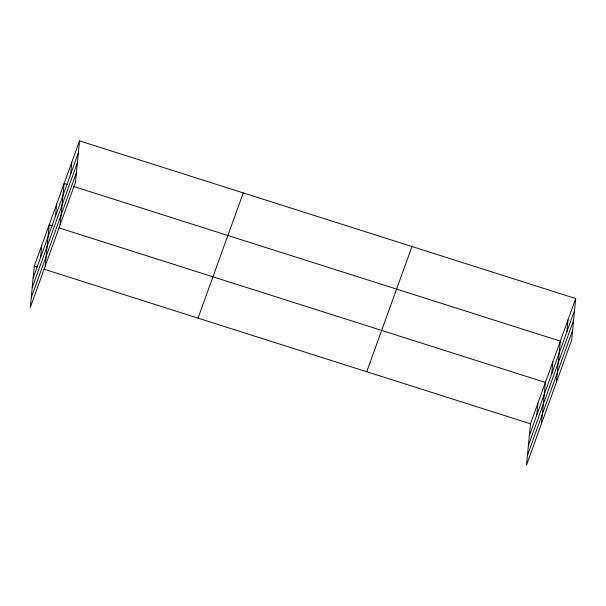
<?xml version="1.0" encoding="UTF-8"?>
<svg xmlns="http://www.w3.org/2000/svg" width="606" height="606" viewBox="0 0 606 606"><rect width="100%" height="100%" fill="white"/><g stroke="black" fill="none" stroke-linecap="round" stroke-linejoin="round"><path stroke-width="0.91" d="M79.507 140.865L34.284 266.095L30.3 307.447L75.523 182.217L79.507 140.865L575.7 298.553L571.716 339.905L526.493 465.135L530.477 423.783L575.7 298.553M40.594 257.391L41.746 245.43M45.223 266.117L49.207 224.773L52.73 225.886M55.517 216.069L56.669 204.108M60.145 224.796L64.13 183.444L67.652 184.565M70.667 174.119L71.819 162.158M536.787 415.08L537.939 403.119M541.416 423.806L545.4 382.462L58.888 227.848M551.71 373.758L552.861 361.797M556.346 382.484L560.323 341.133L73.811 186.519M566.86 331.808L568.011 319.847M33.133 278.056L78.356 152.833M32.194 287.752L77.424 162.529M31.232 297.743L76.462 172.521M198.026 318.135L243.248 192.905M366.728 371.743L411.959 246.521M529.326 435.744L574.549 310.522M528.387 445.44L573.617 320.218M527.425 455.432L572.655 330.209M34.284 266.095L36.921 266.935M43.965 269.17L530.477 423.783"/></g></svg>
